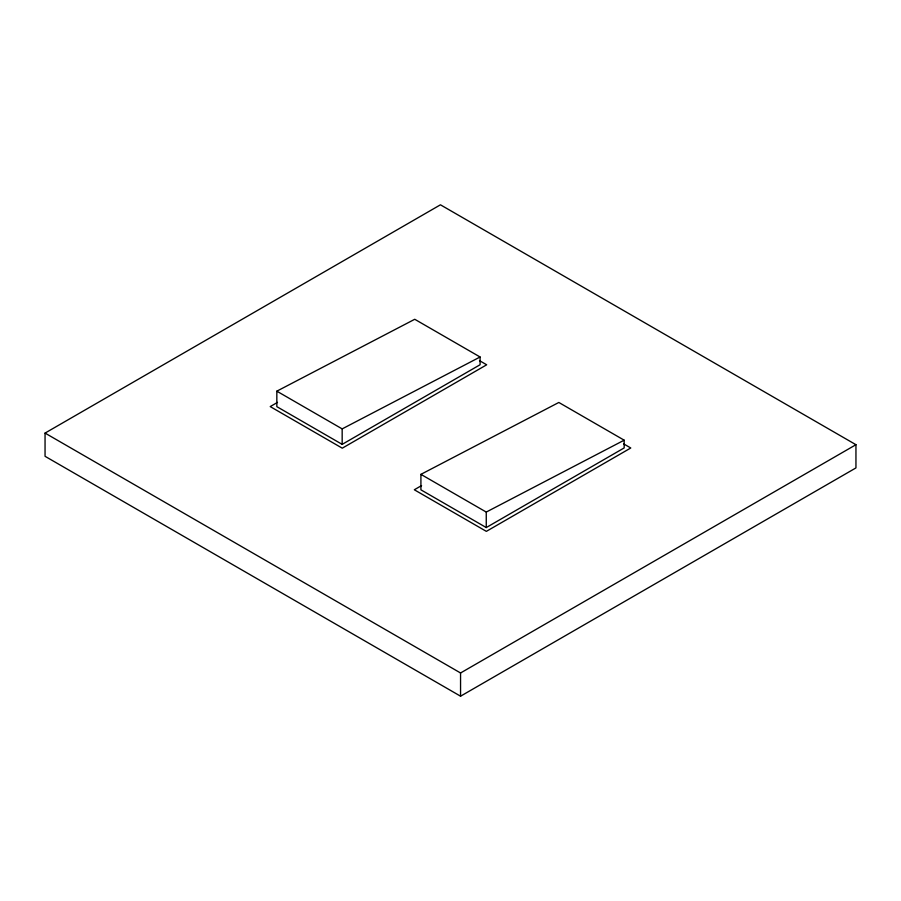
<?xml version="1.0" encoding="UTF-8"?>
<svg xmlns="http://www.w3.org/2000/svg" width="901" height="901" viewBox="0 0 901 901"><rect width="100%" height="100%" fill="white"/><g stroke="black" fill="none" stroke-linecap="round" stroke-linejoin="round"><path stroke-width="1.35" d="M45.05 433.088L440.443 204.809L855.95 444.7L855.95 467.912L460.557 696.191L45.05 456.3L45.05 433.088L460.557 672.979L855.95 444.7M277.508 402.375L270.221 406.588L342.267 448.18L486.686 364.792L479.49 360.637M342.166 444.362L480.087 364.736L480.087 356.999L414.742 319.281L276.832 391.169L276.832 406.644L342.166 444.362L342.166 428.887L276.832 391.169M421.589 485.571L414.314 489.772L486.349 531.365L630.779 447.988L623.571 443.821M486.258 527.558L624.168 447.932L624.168 440.184L558.834 402.465L420.913 474.354L420.913 489.829L486.258 527.558L486.258 512.072L420.913 474.354M342.166 428.887L480.087 356.999M486.258 512.072L624.168 440.184M460.557 672.979L460.557 696.191"/></g></svg>
